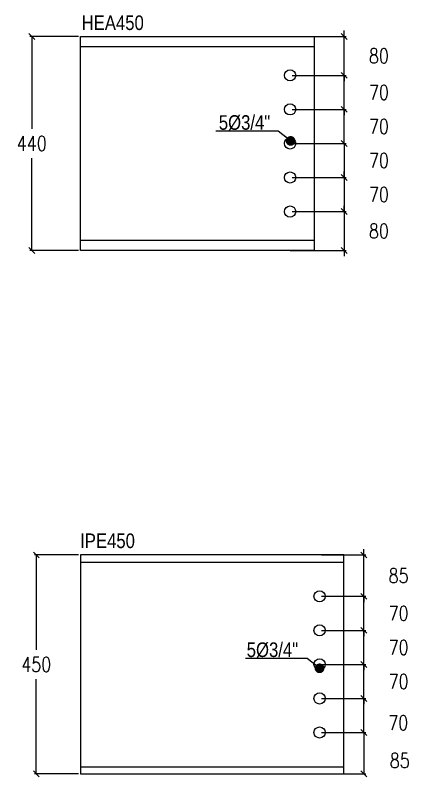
# Model space of a CAD drawing. Header units: millimetres. Extents: x -999 to 93225, y -17477 to 29086.
# Drawn here: x 17457 to 18270, y -8508 to -6942 of the extents above; entities that cross this region are included whole.
import ezdxf
from ezdxf.enums import TextEntityAlignment as Align

# ---------------------------------------------------------------- set-up
doc = ezdxf.new("R2010")
doc.units = ezdxf.units.MM
doc.header["$LTSCALE"] = 0.4
doc.layers.get('0').update_dxf_attribs({"color": 255})
doc.layers.add('COTAS', color=8, linetype='Continuous')
doc.layers.add('perforaciones', color=1, linetype='Continuous')
doc.styles.add('Arial Narrow', font='', dxfattribs={"height": 0.2})
doc.styles.add('CNI_COTAS', font='romans.shx', dxfattribs={"width": 0.8})
doc.styles.add('MtXpl_Arial_Narrow', font='')
doc.styles.get('Arial Narrow').set_extended_font_data('Arial Narrow')
doc.styles.get('MtXpl_Arial_Narrow').set_extended_font_data('Arial Narrow')
doc.dimstyles.new('1.1', dxfattribs={"dimscale": 0, "dimtxt": 15, "dimasz": 20, "dimexe": 2, "dimexo": 2, "dimgap": 7, "dimtad": 1, "dimdec": 0, "dimzin": 4, "dimdsep": 46, "dimtxsty": 'CNI_COTAS', "dimblk": 'DOTSMALL', "dimcen": 0, "dimclrd": 256, "dimclrt": 3, "dimadec": 0, "dimazin": 0, "dimtfac": 1, "dimtdec": 0, "dimtmove": 2, "dimatfit": 0, "dimldrblk": 'DOT', "dimfxl": 0.05, "dimtolj": 1, "dimtzin": 0, "dimarcsym": 1})
doc.dimstyles.new('1.4', dxfattribs={"dimscale": 0, "dimtxt": 30, "dimasz": 12, "dimexe": 4, "dimexo": 4, "dimgap": 15, "dimtad": 1, "dimdec": 0, "dimzin": 4, "dimdsep": 46, "dimtxsty": 'CNI_COTAS', "dimblk": 'OBLIQUE', "dimcen": -0.09, "dimclrd": 256, "dimclrt": 3, "dimadec": 0, "dimazin": 0, "dimtfac": 1, "dimtdec": 0, "dimtmove": 2, "dimatfit": 0, "dimldrblk": 'DOT', "dimfxl": 0.05, "dimtolj": 1, "dimtzin": 0, "dimarcsym": 0})

# ---------------------------------------------------------------- blocks, each defined once
blk = doc.blocks.new('_Oblique')
at = {"color": 0, "linetype": 'ByBlock', "lineweight": -2}
blk.add_line((-0.5, -0.5), (0.5, 0.5), dxfattribs=at)
blk = doc.blocks.new('*D545')
at = {"layer": 'COTAS', "color": 0, "lineweight": -2, "transparency": 16777216}
for p, q in [((17587.2, -8051.6), (17496.1, -8051.6)), ((17587.2, -8501.6), (17496.1, -8501.6))]:
    blk.add_line(p, q, dxfattribs=at)
at = {"layer": 'COTAS', "lineweight": -2, "transparency": 16777216}
for p, q in [((17500.1, -8051.6), (17500.1, -8246.6)), ((17500.1, -8501.6), (17500.1, -8306.6))]:
    blk.add_line(p, q, dxfattribs=at)
at = {"layer": 'Defpoints', "color": 0, "transparency": 16777216}
for p in [(17500.1, -8051.6), (17591.2, -8051.6), (17591.2, -8501.6)]:
    blk.add_point(p, dxfattribs=at)
at = {"layer": 'COTAS', "lineweight": -2, "transparency": 16777216, "xscale": 12, "yscale": 12, "zscale": 12}
for p, rotation in [((17500.1, -8051.6), 90), ((17500.1, -8501.6), 270)]:
    blk.add_blockref('_Oblique', p, dxfattribs=dict(at, rotation=rotation))
at = {"layer": 'COTAS', "color": 3, "transparency": 16777216, "insert": (17500.1, -8276.6), "char_height": 30, "attachment_point": 5, "rotation": 0.01, "style": 'CNI_COTAS'}
blk.add_mtext('\\A1;450', dxfattribs=at)
blk = doc.blocks.new('_Dot')
at = {"color": 0, "linetype": 'ByBlock', "lineweight": -2}
blk.add_line((-0.5, 0), (-1, 0), dxfattribs=at)
at = {"color": 0, "linetype": 'ByBlock', "const_width": 0.5}
blk.add_lwpolyline([(-0.25, 0, 1), (0.25, 0, 1)], format="xyb", close=True, dxfattribs=at)
blk = doc.blocks.new('_DotSmall')
at = {"color": 0, "linetype": 'ByBlock', "const_width": 0.5}
blk.add_lwpolyline([(-0.0625, 0, 1), (0.0625, 0, 1)], format="xyb", close=True, dxfattribs=at)
blk = doc.blocks.new('*D547')
at = {"layer": 'COTAS', "color": 0, "lineweight": -2, "transparency": 16777216}
for p, q in [((17587.2, -6985.4), (17486.8, -6985.4)), ((17587.2, -7425.4), (17486.8, -7425.4))]:
    blk.add_line(p, q, dxfattribs=at)
at = {"layer": 'COTAS', "lineweight": -2, "transparency": 16777216}
for p, q in [((17490.8, -6985.4), (17490.8, -7175.4)), ((17490.8, -7425.4), (17490.8, -7235.4))]:
    blk.add_line(p, q, dxfattribs=at)
at = {"layer": 'Defpoints', "color": 0, "transparency": 16777216}
for p in [(17490.8, -6985.4), (17591.2, -6985.4), (17591.2, -7425.4)]:
    blk.add_point(p, dxfattribs=at)
at = {"layer": 'COTAS', "lineweight": -2, "transparency": 16777216, "xscale": 12, "yscale": 12, "zscale": 12}
for p, rotation in [((17490.8, -6985.4), 90), ((17490.8, -7425.4), 270)]:
    blk.add_blockref('_Oblique', p, dxfattribs=dict(at, rotation=rotation))
at = {"layer": 'COTAS', "color": 3, "transparency": 16777216, "insert": (17490.8, -7205.4), "char_height": 30, "attachment_point": 5, "rotation": 0.01, "style": 'CNI_COTAS'}
blk.add_mtext('\\A1;440', dxfattribs=at)
blk = doc.blocks.new('*D791')
at = {"layer": 'COTAS', "lineweight": -2, "transparency": 16777216}
for p, q in [((18173.7, -8206.6), (18173.7, -8194.6)), ((18173.7, -8276.6), (18173.7, -8206.6)), ((18173.7, -8276.6), (18173.7, -8288.6))]:
    blk.add_line(p, q, dxfattribs=at)
at = {"layer": 'COTAS', "color": 0, "lineweight": -2, "transparency": 16777216}
for p, q in [((18086.7, -8206.6), (18177.7, -8206.6)), ((18086.7, -8276.6), (18177.7, -8276.6))]:
    blk.add_line(p, q, dxfattribs=at)
at = {"layer": 'Defpoints', "color": 0, "transparency": 16777216}
for p in [(18082.7, -8206.6), (18173.7, -8206.6), (18082.7, -8276.6)]:
    blk.add_point(p, dxfattribs=at)
at = {"layer": 'COTAS', "lineweight": -2, "transparency": 16777216, "xscale": 12, "yscale": 12, "zscale": 12}
for p, rotation in [((18173.7, -8206.6), 270), ((18173.7, -8276.6), 90)]:
    blk.add_blockref('_Oblique', p, dxfattribs=dict(at, rotation=rotation))
at = {"layer": 'COTAS', "color": 3, "transparency": 16777216, "insert": (18245.2, -8241.6), "char_height": 30, "attachment_point": 5, "rotation": 0.01, "style": 'CNI_COTAS'}
blk.add_mtext('\\A1;70', dxfattribs=at)
blk = doc.blocks.new('*D792')
at = {"layer": 'COTAS', "lineweight": -2, "transparency": 16777216}
for p, q in [((18173.7, -8276.6), (18173.7, -8264.6)), ((18173.7, -8346.6), (18173.7, -8276.6)), ((18173.7, -8346.6), (18173.7, -8358.6))]:
    blk.add_line(p, q, dxfattribs=at)
at = {"layer": 'COTAS', "color": 0, "lineweight": -2, "transparency": 16777216}
for p, q in [((18086.7, -8276.6), (18177.7, -8276.6)), ((18086.7, -8346.6), (18177.7, -8346.6))]:
    blk.add_line(p, q, dxfattribs=at)
at = {"layer": 'Defpoints', "color": 0, "transparency": 16777216}
for p in [(18082.7, -8276.6), (18173.7, -8276.6), (18082.7, -8346.6)]:
    blk.add_point(p, dxfattribs=at)
at = {"layer": 'COTAS', "lineweight": -2, "transparency": 16777216, "xscale": 12, "yscale": 12, "zscale": 12}
for p, rotation in [((18173.7, -8276.6), 270), ((18173.7, -8346.6), 90)]:
    blk.add_blockref('_Oblique', p, dxfattribs=dict(at, rotation=rotation))
at = {"layer": 'COTAS', "color": 3, "transparency": 16777216, "insert": (18245.2, -8311.6), "char_height": 30, "attachment_point": 5, "rotation": 0.01, "style": 'CNI_COTAS'}
blk.add_mtext('\\A1;70', dxfattribs=at)
blk = doc.blocks.new('*D793')
at = {"layer": 'COTAS', "color": 0, "lineweight": -2, "transparency": 16777216}
for p, q in [((18086.7, -8346.6), (18177.7, -8346.6)), ((18086.8, -8416.6), (18177.7, -8416.6))]:
    blk.add_line(p, q, dxfattribs=at)
at = {"layer": 'COTAS', "lineweight": -2, "transparency": 16777216}
blk.add_line((18173.7, -8416.6), (18173.7, -8346.6), dxfattribs=at)
at = {"layer": 'Defpoints', "color": 0, "transparency": 16777216}
for p in [(18082.7, -8346.6), (18173.7, -8346.6), (18082.8, -8416.6)]:
    blk.add_point(p, dxfattribs=at)
at = {"layer": 'COTAS', "lineweight": -2, "transparency": 16777216, "xscale": 12, "yscale": 12, "zscale": 12}
for p, rotation in [((18173.7, -8346.6), 90), ((18173.7, -8416.6), 270)]:
    blk.add_blockref('_Oblique', p, dxfattribs=dict(at, rotation=rotation))
at = {"layer": 'COTAS', "color": 3, "transparency": 16777216, "insert": (18244.5, -8396.6), "char_height": 30, "attachment_point": 5, "rotation": 0.01, "style": 'CNI_COTAS'}
blk.add_mtext('\\A1;70', dxfattribs=at)
blk = doc.blocks.new('*D794')
at = {"layer": 'COTAS', "color": 0, "lineweight": -2, "transparency": 16777216}
for p, q in [((18086.8, -8416.6), (18177.7, -8416.6)), ((18086.8, -8501.6), (18177.7, -8501.6))]:
    blk.add_line(p, q, dxfattribs=at)
at = {"layer": 'COTAS', "lineweight": -2, "transparency": 16777216}
blk.add_line((18173.7, -8416.6), (18173.7, -8501.6), dxfattribs=at)
at = {"layer": 'Defpoints', "color": 0, "transparency": 16777216}
for p in [(18082.8, -8416.6), (18082.8, -8501.6), (18173.7, -8501.6)]:
    blk.add_point(p, dxfattribs=at)
at = {"layer": 'COTAS', "lineweight": -2, "transparency": 16777216, "xscale": 12, "yscale": 12, "zscale": 12}
for p, rotation in [((18173.7, -8416.6), 90), ((18173.7, -8501.6), 270)]:
    blk.add_blockref('_Oblique', p, dxfattribs=dict(at, rotation=rotation))
at = {"layer": 'COTAS', "color": 3, "transparency": 16777216, "insert": (18247.6, -8474.1), "char_height": 30, "attachment_point": 5, "rotation": 0.01, "style": 'CNI_COTAS'}
blk.add_mtext('\\A1;85', dxfattribs=at)
blk = doc.blocks.new('*D795')
at = {"layer": 'COTAS', "lineweight": -2, "transparency": 16777216}
for p, q in [((18173.7, -8136.6), (18173.7, -8124.6)), ((18173.7, -8206.6), (18173.7, -8136.6)), ((18173.7, -8206.6), (18173.7, -8218.6))]:
    blk.add_line(p, q, dxfattribs=at)
at = {"layer": 'COTAS', "color": 0, "lineweight": -2, "transparency": 16777216}
for p, q in [((18086.7, -8136.6), (18177.7, -8136.6)), ((18086.7, -8206.6), (18177.7, -8206.6))]:
    blk.add_line(p, q, dxfattribs=at)
at = {"layer": 'Defpoints', "color": 0, "transparency": 16777216}
for p in [(18082.7, -8136.6), (18173.7, -8136.6), (18082.7, -8206.6)]:
    blk.add_point(p, dxfattribs=at)
at = {"layer": 'COTAS', "lineweight": -2, "transparency": 16777216, "xscale": 12, "yscale": 12, "zscale": 12}
for p, rotation in [((18173.7, -8136.6), 270), ((18173.7, -8206.6), 90)]:
    blk.add_blockref('_Oblique', p, dxfattribs=dict(at, rotation=rotation))
at = {"layer": 'COTAS', "color": 3, "transparency": 16777216, "insert": (18245.2, -8171.6), "char_height": 30, "attachment_point": 5, "rotation": 0.01, "style": 'CNI_COTAS'}
blk.add_mtext('\\A1;70', dxfattribs=at)
blk = doc.blocks.new('*D796')
at = {"layer": 'COTAS', "lineweight": -2, "transparency": 16777216}
for p, q in [((18173.7, -8051.6), (18173.7, -8039.6)), ((18173.7, -8136.6), (18173.7, -8051.6)), ((18173.7, -8136.6), (18173.7, -8148.6))]:
    blk.add_line(p, q, dxfattribs=at)
at = {"layer": 'COTAS', "color": 0, "lineweight": -2, "transparency": 16777216}
for p, q in [((18086.7, -8051.6), (18177.7, -8051.6)), ((18086.7, -8136.6), (18177.7, -8136.6))]:
    blk.add_line(p, q, dxfattribs=at)
at = {"layer": 'Defpoints', "color": 0, "transparency": 16777216}
for p in [(18082.7, -8051.6), (18173.7, -8051.6), (18082.7, -8136.6)]:
    blk.add_point(p, dxfattribs=at)
at = {"layer": 'COTAS', "lineweight": -2, "transparency": 16777216, "xscale": 12, "yscale": 12, "zscale": 12}
for p, rotation in [((18173.7, -8051.6), 270), ((18173.7, -8136.6), 90)]:
    blk.add_blockref('_Oblique', p, dxfattribs=dict(at, rotation=rotation))
at = {"layer": 'COTAS', "color": 3, "transparency": 16777216, "insert": (18245.2, -8094.1), "char_height": 30, "attachment_point": 5, "rotation": 0.01, "style": 'CNI_COTAS'}
blk.add_mtext('\\A1;85', dxfattribs=at)
blk = doc.blocks.new('*D799')
at = {"layer": 'COTAS', "lineweight": -2, "transparency": 16777216}
for p, q in [((18133.3, -7205.4), (18133.3, -7193.4)), ((18133.3, -7205.4), (18133.3, -7275.4)), ((18133.3, -7275.4), (18133.3, -7287.4))]:
    blk.add_line(p, q, dxfattribs=at)
at = {"layer": 'COTAS', "color": 0, "lineweight": -2, "transparency": 16777216}
for p, q in [((18026.2, -7205.4), (18137.3, -7205.4)), ((18026.2, -7275.4), (18137.3, -7275.4))]:
    blk.add_line(p, q, dxfattribs=at)
at = {"layer": 'Defpoints', "color": 0, "transparency": 16777216}
for p in [(18022.2, -7205.4), (18022.2, -7275.4), (18133.3, -7275.4)]:
    blk.add_point(p, dxfattribs=at)
at = {"layer": 'COTAS', "lineweight": -2, "transparency": 16777216, "xscale": 12, "yscale": 12, "zscale": 12}
for p, rotation in [((18133.3, -7205.4), 270), ((18133.3, -7275.4), 90)]:
    blk.add_blockref('_Oblique', p, dxfattribs=dict(at, rotation=rotation))
at = {"layer": 'COTAS', "color": 3, "transparency": 16777216, "insert": (18204.8, -7240.4), "char_height": 30, "attachment_point": 5, "rotation": 0.01, "style": 'CNI_COTAS'}
blk.add_mtext('\\A1;70', dxfattribs=at)
blk = doc.blocks.new('*D800')
at = {"layer": 'COTAS', "lineweight": -2, "transparency": 16777216}
for p, q in [((18133.3, -7275.4), (18133.3, -7263.4)), ((18133.3, -7275.4), (18133.3, -7345.4)), ((18133.3, -7345.4), (18133.3, -7357.4))]:
    blk.add_line(p, q, dxfattribs=at)
at = {"layer": 'COTAS', "color": 0, "lineweight": -2, "transparency": 16777216}
for p, q in [((18026.2, -7275.4), (18137.3, -7275.4)), ((18026.2, -7345.4), (18137.3, -7345.4))]:
    blk.add_line(p, q, dxfattribs=at)
at = {"layer": 'Defpoints', "color": 0, "transparency": 16777216}
for p in [(18022.2, -7275.4), (18022.2, -7345.4), (18133.3, -7345.4)]:
    blk.add_point(p, dxfattribs=at)
at = {"layer": 'COTAS', "lineweight": -2, "transparency": 16777216, "xscale": 12, "yscale": 12, "zscale": 12}
for p, rotation in [((18133.3, -7275.4), 270), ((18133.3, -7345.4), 90)]:
    blk.add_blockref('_Oblique', p, dxfattribs=dict(at, rotation=rotation))
at = {"layer": 'COTAS', "color": 3, "transparency": 16777216, "insert": (18204.8, -7310.4), "char_height": 30, "attachment_point": 5, "rotation": 0.01, "style": 'CNI_COTAS'}
blk.add_mtext('\\A1;70', dxfattribs=at)
blk = doc.blocks.new('*D797')
at = {"layer": 'COTAS', "lineweight": -2, "transparency": 16777216}
for p, q in [((18133.3, -7345.4), (18133.3, -7333.4)), ((18133.3, -7345.4), (18133.3, -7425.4)), ((18133.3, -7425.4), (18133.3, -7437.4))]:
    blk.add_line(p, q, dxfattribs=at)
at = {"layer": 'COTAS', "color": 0, "lineweight": -2, "transparency": 16777216}
for p, q in [((18026.2, -7345.4), (18137.3, -7345.4)), ((18022.2, -7425.4), (18137.3, -7425.4))]:
    blk.add_line(p, q, dxfattribs=at)
at = {"layer": 'Defpoints', "color": 0, "transparency": 16777216}
for p in [(18022.2, -7345.4), (18018.2, -7425.4), (18133.3, -7425.4)]:
    blk.add_point(p, dxfattribs=at)
at = {"layer": 'COTAS', "lineweight": -2, "transparency": 16777216, "xscale": 12, "yscale": 12, "zscale": 12}
for p, rotation in [((18133.3, -7345.4), 270), ((18133.3, -7425.4), 90)]:
    blk.add_blockref('_Oblique', p, dxfattribs=dict(at, rotation=rotation))
at = {"layer": 'COTAS', "color": 3, "transparency": 16777216, "insert": (18204.8, -7385.4), "char_height": 30, "attachment_point": 5, "rotation": 0.01, "style": 'CNI_COTAS'}
blk.add_mtext('\\A1;80', dxfattribs=at)
blk = doc.blocks.new('*D801')
at = {"layer": 'COTAS', "lineweight": -2, "transparency": 16777216}
for p, q in [((18133.3, -7135.4), (18133.3, -7123.4)), ((18133.3, -7205.4), (18133.3, -7135.4)), ((18133.3, -7205.4), (18133.3, -7217.4))]:
    blk.add_line(p, q, dxfattribs=at)
at = {"layer": 'COTAS', "color": 0, "lineweight": -2, "transparency": 16777216}
for p, q in [((18026.2, -7135.4), (18137.3, -7135.4)), ((18026.2, -7205.4), (18137.3, -7205.4))]:
    blk.add_line(p, q, dxfattribs=at)
at = {"layer": 'Defpoints', "color": 0, "transparency": 16777216}
for p in [(18022.2, -7135.4), (18133.3, -7135.4), (18022.2, -7205.4)]:
    blk.add_point(p, dxfattribs=at)
at = {"layer": 'COTAS', "lineweight": -2, "transparency": 16777216, "xscale": 12, "yscale": 12, "zscale": 12}
for p, rotation in [((18133.3, -7135.4), 270), ((18133.3, -7205.4), 90)]:
    blk.add_blockref('_Oblique', p, dxfattribs=dict(at, rotation=rotation))
at = {"layer": 'COTAS', "color": 3, "transparency": 16777216, "insert": (18204.8, -7170.4), "char_height": 30, "attachment_point": 5, "rotation": 0.01, "style": 'CNI_COTAS'}
blk.add_mtext('\\A1;70', dxfattribs=at)
blk = doc.blocks.new('*D802')
at = {"layer": 'COTAS', "lineweight": -2, "transparency": 16777216}
for p, q in [((18133.3, -7065.4), (18133.3, -7053.4)), ((18133.3, -7135.4), (18133.3, -7065.4)), ((18133.3, -7135.4), (18133.3, -7147.4))]:
    blk.add_line(p, q, dxfattribs=at)
at = {"layer": 'COTAS', "color": 0, "lineweight": -2, "transparency": 16777216}
for p, q in [((18026.2, -7065.4), (18137.3, -7065.4)), ((18026.2, -7135.4), (18137.3, -7135.4))]:
    blk.add_line(p, q, dxfattribs=at)
at = {"layer": 'Defpoints', "color": 0, "transparency": 16777216}
for p in [(18022.2, -7065.4), (18133.3, -7065.4), (18022.2, -7135.4)]:
    blk.add_point(p, dxfattribs=at)
at = {"layer": 'COTAS', "lineweight": -2, "transparency": 16777216, "xscale": 12, "yscale": 12, "zscale": 12}
for p, rotation in [((18133.3, -7065.4), 270), ((18133.3, -7135.4), 90)]:
    blk.add_blockref('_Oblique', p, dxfattribs=dict(at, rotation=rotation))
at = {"layer": 'COTAS', "color": 3, "transparency": 16777216, "insert": (18204.8, -7100.4), "char_height": 30, "attachment_point": 5, "rotation": 0.01, "style": 'CNI_COTAS'}
blk.add_mtext('\\A1;70', dxfattribs=at)
blk = doc.blocks.new('*D798')
at = {"layer": 'COTAS', "lineweight": -2, "transparency": 16777216}
for p, q in [((18133.3, -6985.4), (18133.3, -6973.4)), ((18133.3, -7065.4), (18133.3, -6985.4)), ((18133.3, -7065.4), (18133.3, -7077.4))]:
    blk.add_line(p, q, dxfattribs=at)
at = {"layer": 'COTAS', "color": 0, "lineweight": -2, "transparency": 16777216}
for p, q in [((18026.2, -6985.4), (18137.3, -6985.4)), ((18026.2, -7065.4), (18137.3, -7065.4))]:
    blk.add_line(p, q, dxfattribs=at)
at = {"layer": 'Defpoints', "color": 0, "transparency": 16777216}
for p in [(18022.2, -6985.4), (18133.3, -6985.4), (18022.2, -7065.4)]:
    blk.add_point(p, dxfattribs=at)
at = {"layer": 'COTAS', "lineweight": -2, "transparency": 16777216, "xscale": 12, "yscale": 12, "zscale": 12}
for p, rotation in [((18133.3, -6985.4), 270), ((18133.3, -7065.4), 90)]:
    blk.add_blockref('_Oblique', p, dxfattribs=dict(at, rotation=rotation))
at = {"layer": 'COTAS', "color": 3, "transparency": 16777216, "insert": (18204.8, -7025.4), "char_height": 30, "attachment_point": 5, "rotation": 0.01, "style": 'CNI_COTAS'}
blk.add_mtext('\\A1;80', dxfattribs=at)

msp = doc.modelspace()

# ---------------------------------------------------------------- linework, layer by layer
at = {"color": 2, "linetype": 'Continuous'}
for p, q in [((17591.2, -6985.4), (18072.2, -6985.4)), ((17591.2, -7425.4), (17591.2, -6985.4)), ((18072.2, -7425.4), (18072.2, -6985.4)), ((17591.2, -7006.4), (18072.2, -7006.4)), ((17591.2, -7404.4), (18072.2, -7404.4)), ((18072.2, -7425.4), (17591.2, -7425.4)), ((18132.7, -8051.6), (17591.2, -8051.6)), ((17591.2, -8051.6), (17591.2, -8501.6)), ((18132.7, -8501.6), (18132.7, -8051.6)), ((17591.2, -8066.2), (18132.7, -8066.2)), ((17591.2, -8487), (18132.7, -8487)), ((17591.2, -8501.6), (18132.2, -8501.6))]:
    msp.add_line(p, q, dxfattribs=at)
at = {"layer": 'perforaciones'}
for centre in [(18022.2, -7065.4), (18022.2, -7135.4), (18022.2, -7205.4), (18022.2, -7275.4), (18022.2, -7345.4), (18082.7, -8136.6), (18082.7, -8206.6), (18082.7, -8276.6), (18082.7, -8346.6), (18082.8, -8416.6)]:
    msp.add_circle(centre, 11.5, dxfattribs=at)

# ---------------------------------------------------------------- texts
at = {"color": 96, "style": 'Arial Narrow'}
msp.add_text('HEA450', height=30, dxfattribs=at).set_placement((17593.3, -6972.2))
at = {"color": 96}
for s, style, p in [('5%%C3/4"', 'Arial Narrow', (17928.4, -7162.3)), ('IPE450', 'MtXpl_Arial_Narrow', (17646.6, -8022.4)), ('5%%C3/4"', 'Arial Narrow', (17985.8, -8246.4))]:
    msp.add_text(s, height=30, dxfattribs=dict(at, style=style)).set_placement(p, align=Align.MIDDLE_CENTER)

# ---------------------------------------------------------------- dimensions: what is measured, and where the dimension line sits
at = {"layer": 'COTAS'}
for base, p1, p2, picture, middle in [((17490.8, -6985.4), (17591.2, -7425.4), (17591.2, -6985.4), '*D547', (17490.8, -7205.4)), ((18133.3, -6985.4), (18022.2, -7065.4), (18022.2, -6985.4), '*D798', (18204.8, -7025.4)), ((18133.3, -7065.4), (18022.2, -7135.4), (18022.2, -7065.4), '*D802', (18204.8, -7100.4)), ((18133.3, -7135.4), (18022.2, -7205.4), (18022.2, -7135.4), '*D801', (18204.8, -7170.4)), ((18133.3, -7275.4), (18022.2, -7205.4), (18022.2, -7275.4), '*D799', (18204.8, -7240.4)), ((18133.3, -7345.4), (18022.2, -7275.4), (18022.2, -7345.4), '*D800', (18204.8, -7310.4)), ((18133.3, -7425.4), (18022.2, -7345.4), (18018.2, -7425.4), '*D797', (18204.8, -7385.4)), ((17500.1, -8051.6), (17591.2, -8501.6), (17591.2, -8051.6), '*D545', (17500.1, -8276.6)), ((18173.7, -8051.6), (18082.7, -8136.6), (18082.7, -8051.6), '*D796', (18245.2, -8094.1)), ((18173.7, -8136.6), (18082.7, -8206.6), (18082.7, -8136.6), '*D795', (18245.2, -8171.6)), ((18173.7, -8206.6), (18082.7, -8276.6), (18082.7, -8206.6), '*D791', (18245.2, -8241.6)), ((18173.7, -8276.6), (18082.7, -8346.6), (18082.7, -8276.6), '*D792', (18245.2, -8311.6))]:
    dim = msp.add_linear_dim(base=base, p1=p1, p2=p2, angle=90, dimstyle='1.4', override={"dimscale": 1}, dxfattribs=at)
    dim.commit()
    dim.dimension.update_dxf_attribs({"geometry": picture, "text_midpoint": middle, "text_rotation": 0.01})
for base, p2, picture, middle in [((18173.7, -8346.6), (18082.7, -8346.6), '*D793', (18244.5, -8396.6)), ((18173.7, -8501.6), (18082.8, -8501.6), '*D794', (18247.6, -8474.1))]:
    dim = msp.add_linear_dim(base=base, p1=(18082.8, -8416.6), p2=p2, angle=90, dimstyle='1.4', override={"dimscale": 1}, dxfattribs=at)
    dim.commit()
    dim.dimension.update_dxf_attribs({"geometry": picture, "text_midpoint": middle, "dimtype": 160, "text_rotation": 0.01})

# ---------------------------------------------------------------- leaders
for points in [[(18023.2, -7200.2), (17997.7, -7180.2), (17869.3, -7180.4)], [(18082.7, -8284.6), (18057.2, -8264.6), (17930.7, -8264.6)]]:
    msp.add_leader(points, dimstyle='1.1', override={"dimscale": 1}, dxfattribs=at)

doc.saveas('drawing.dxf')
